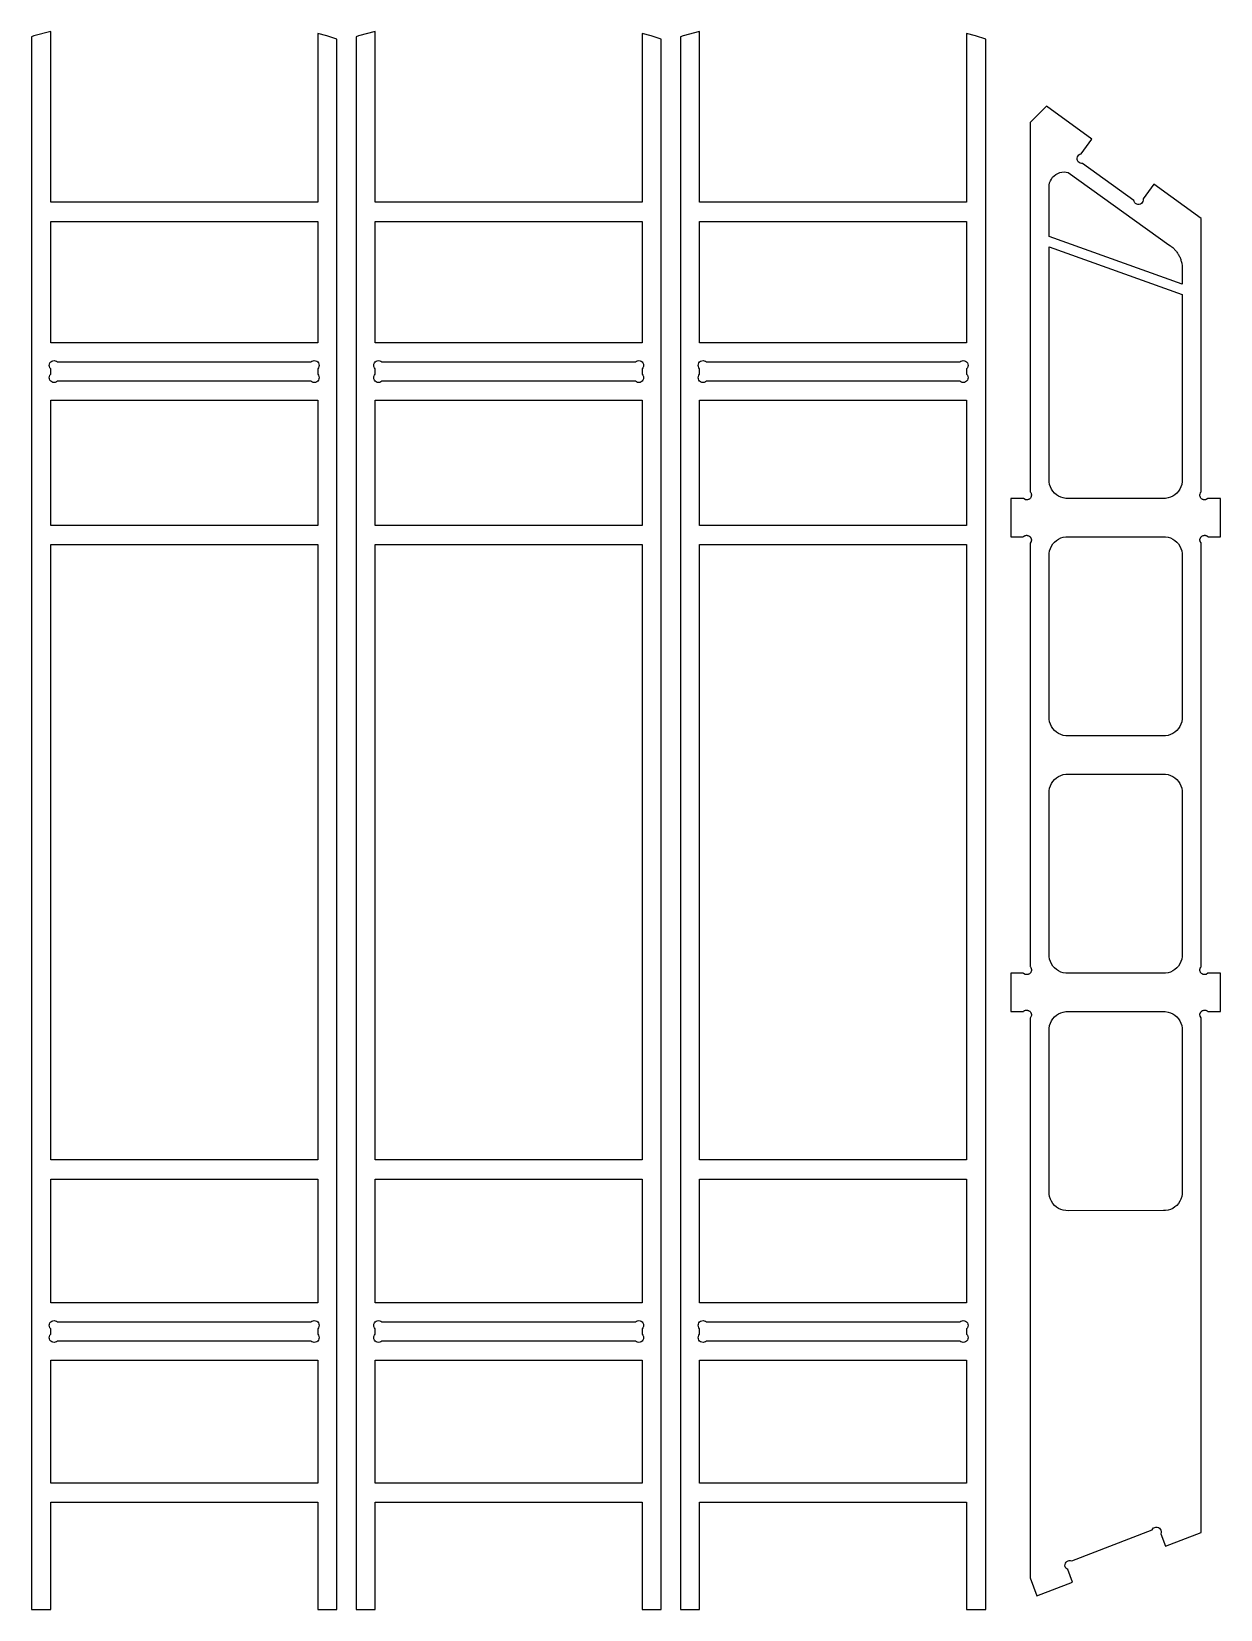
# Model space of a CAD drawing. Extents: x -3293 to 818, y -1259 to 2068.
# Drawn here: x -3291 to -2547, y 1081 to 2068 of the extents above; entities that cross this region are included whole.
import ezdxf

# ---------------------------------------------------------------- set-up
doc = ezdxf.new("R2010")
doc.units = 0
doc.layers.get('0').update_dxf_attribs({"linetype": 'CONTINUOUS'})
doc.layers.add('SECTIONCUTEDGES', color=18, linetype='CONTINUOUS')

msp = doc.modelspace()

# ---------------------------------------------------------------- linework, layer by layer
for points in [[(-3278.96, 1873.17), (-3278.96, 1949.04), (-3111.99, 1949.04), (-3111.99, 1873.17)], [(-3076.07, 1873.17), (-3076.07, 1949.04), (-2909.09, 1949.04), (-2909.09, 1873.17)]]:
    msp.add_lwpolyline(points, close=True)
at = {"layer": 'SECTIONCUTEDGES'}
for points in [[(-3290.94, 1081.17), (-3278.96, 1081.17), (-3278.96, 1148.19), (-3111.99, 1148.19), (-3111.99, 1081.17), (-3100.01, 1081.17), (-3100.01, 2062.94), (-3106.37, 2065.13), (-3111.99, 2066.61), (-3111.99, 1961.02), (-3278.96, 1961.02), (-3278.96, 2067.8), (-3289.41, 2065.03), (-3290.94, 2064.5)], [(-3088.04, 1081.17), (-3076.07, 1081.17), (-3076.07, 1148.19), (-2909.09, 1148.19), (-2909.09, 1081.17), (-2897.12, 1081.17), (-2897.12, 2062.94), (-2903.47, 2065.13), (-2909.09, 2066.61), (-2909.09, 1961.02), (-3076.07, 1961.02), (-3076.07, 2067.8), (-3086.44, 2065.05), (-3088.04, 2064.5)], [(-2885.15, 1081.17), (-2873.17, 1081.17), (-2873.17, 1148.19), (-2706.2, 1148.19), (-2706.2, 1081.17), (-2694.22, 1081.17), (-2694.22, 2062.94), (-2700.58, 2065.13), (-2706.2, 2066.61), (-2706.2, 1961.02), (-2873.17, 1961.02), (-2873.17, 2067.8), (-2883.39, 2065.1), (-2885.15, 2064.5)], [(-2662.27, 1089.68), (-2639.94, 1098.27), (-2642.95, 1106.07), (-2643.61, 1106.48), (-2644.15, 1107.04), (-2644.53, 1107.73), (-2644.71, 1108.49), (-2644.69, 1109.27), (-2644.47, 1110.02), (-2644.06, 1110.69), (-2643.5, 1111.23), (-2642.81, 1111.61), (-2642.05, 1111.79), (-2641.26, 1111.77), (-2640.51, 1111.55), (-2590.27, 1130.9), (-2589.86, 1131.57), (-2589.3, 1132.11), (-2588.61, 1132.48), (-2587.85, 1132.66), (-2587.07, 1132.64), (-2586.32, 1132.42), (-2585.65, 1132.02), (-2585.11, 1131.45), (-2584.73, 1130.76), (-2584.55, 1130), (-2584.57, 1129.22), (-2584.79, 1128.47), (-2581.79, 1120.67), (-2559.46, 1129.27), (-2559.46, 1450.78), (-2559.49, 1450.87), (-2559.57, 1451.05), (-2560.16, 1452.11), (-2560.27, 1452.4), (-2560.33, 1452.7), (-2560.35, 1453.01), (-2560.32, 1453.33), (-2560.28, 1453.55), (-2560.22, 1453.76), (-2560.15, 1453.97), (-2560.06, 1454.17), (-2559.96, 1454.37), (-2559.84, 1454.56), (-2559.72, 1454.73), (-2559.42, 1455.06), (-2559.26, 1455.21), (-2558.94, 1455.43), (-2558.66, 1455.6), (-2558.51, 1455.66), (-2558.2, 1455.78), (-2557.88, 1455.85), (-2557.55, 1455.9), (-2557.38, 1455.91), (-2557.06, 1455.89), (-2556.9, 1455.88), (-2556.58, 1455.81), (-2556.43, 1455.77), (-2556.13, 1455.65), (-2555.84, 1455.51), (-2555.57, 1455.33), (-2555.45, 1455.23), (-2555.32, 1455.07), (-2555.24, 1455.03), (-2547.49, 1455.02), (-2547.49, 1478.97), (-2555.26, 1478.96), (-2555.35, 1478.93), (-2556.51, 1478.29), (-2556.74, 1478.19), (-2556.98, 1478.13), (-2557.32, 1478.09), (-2557.63, 1478.1), (-2557.94, 1478.14), (-2558.24, 1478.22), (-2558.53, 1478.32), (-2558.81, 1478.46), (-2558.95, 1478.54), (-2559.3, 1478.81), (-2559.46, 1478.97), (-2559.71, 1479.24), (-2559.87, 1479.48), (-2560.02, 1479.73), (-2560.14, 1480), (-2560.23, 1480.28), (-2560.29, 1480.56), (-2560.33, 1480.85), (-2560.34, 1481.15), (-2560.32, 1481.44), (-2560.25, 1481.81), (-2560.15, 1482.14), (-2560.02, 1482.45), (-2559.9, 1482.68), (-2559.8, 1482.83), (-2559.58, 1483.06), (-2559.5, 1483.13), (-2559.47, 1747.72), (-2559.5, 1747.81), (-2559.62, 1748.04), (-2560.12, 1748.92), (-2560.24, 1749.2), (-2560.27, 1749.3), (-2560.34, 1749.6), (-2560.35, 1749.81), (-2560.32, 1750.23), (-2560.28, 1750.45), (-2560.22, 1750.66), (-2560.15, 1750.87), (-2560.06, 1751.07), (-2559.96, 1751.27), (-2559.85, 1751.46), (-2559.72, 1751.64), (-2559.47, 1751.93), (-2559.26, 1752.11), (-2559.08, 1752.25), (-2558.8, 1752.42), (-2558.66, 1752.5), (-2558.35, 1752.63), (-2558.04, 1752.72), (-2557.71, 1752.78), (-2557.39, 1752.81), (-2557.06, 1752.8), (-2556.9, 1752.78), (-2556.58, 1752.72), (-2556.28, 1752.62), (-2556.13, 1752.56), (-2555.84, 1752.41), (-2555.71, 1752.32), (-2555.43, 1752.11), (-2555.29, 1751.95), (-2555.24, 1751.93), (-2547.49, 1751.93), (-2547.49, 1775.87), (-2555.24, 1775.87), (-2555.38, 1775.82), (-2556.36, 1775.27), (-2556.59, 1775.15), (-2556.82, 1775.07), (-2557.24, 1774.99), (-2557.63, 1775), (-2557.79, 1775.02), (-2558.09, 1775.08), (-2558.39, 1775.17), (-2558.68, 1775.29), (-2558.95, 1775.44), (-2559.31, 1775.71), (-2559.47, 1775.87), (-2559.71, 1776.14), (-2559.88, 1776.38), (-2560.02, 1776.63), (-2560.14, 1776.9), (-2560.23, 1777.18), (-2560.29, 1777.47), (-2560.33, 1777.76), (-2560.34, 1778.05), (-2560.32, 1778.34), (-2560.27, 1778.63), (-2560.06, 1779.28), (-2559.9, 1779.58), (-2559.75, 1779.79), (-2559.58, 1779.97), (-2559.5, 1780.03), (-2559.47, 1780.09), (-2559.47, 1950.92), (-2589.11, 1972.4), (-2595.8, 1963.15), (-2595.78, 1962.37), (-2595.97, 1961.61), (-2596.34, 1960.92), (-2596.88, 1960.35), (-2597.54, 1959.94), (-2598.29, 1959.72), (-2599.07, 1959.7), (-2599.84, 1959.88), (-2600.52, 1960.25), (-2601.09, 1960.79), (-2601.5, 1961.46), (-2601.73, 1962.21), (-2633.66, 1985.34), (-2634.44, 1985.32), (-2635.2, 1985.5), (-2635.89, 1985.88), (-2636.46, 1986.42), (-2636.87, 1987.08), (-2637.09, 1987.83), (-2637.11, 1988.61), (-2636.93, 1989.38), (-2636.56, 1990.06), (-2636.02, 1990.63), (-2635.35, 1991.04), (-2634.6, 1991.27), (-2627.86, 2000.57), (-2656.28, 2021.16), (-2666.58, 2010.87), (-2666.57, 1780.11), (-2666.57, 1780.08), (-2666.51, 1780), (-2666.45, 1779.96), (-2666.26, 1779.76), (-2666.14, 1779.58), (-2665.95, 1779.2), (-2665.89, 1779.04), (-2665.77, 1778.63), (-2665.72, 1778.34), (-2665.7, 1778.05), (-2665.71, 1777.76), (-2665.75, 1777.47), (-2665.81, 1777.18), (-2665.9, 1776.9), (-2666.02, 1776.63), (-2666.16, 1776.38), (-2666.33, 1776.14), (-2666.52, 1775.92), (-2666.73, 1775.71), (-2667.09, 1775.44), (-2667.36, 1775.29), (-2667.65, 1775.17), (-2667.8, 1775.12), (-2668.1, 1775.04), (-2668.26, 1775.02), (-2668.57, 1774.99), (-2668.89, 1775), (-2669.3, 1775.09), (-2669.6, 1775.23), (-2670.63, 1775.8), (-2670.77, 1775.86), (-2678.55, 1775.87), (-2678.55, 1751.93), (-2670.79, 1751.93), (-2670.73, 1751.97), (-2670.64, 1752.08), (-2670.33, 1752.32), (-2670.2, 1752.41), (-2669.91, 1752.56), (-2669.61, 1752.67), (-2669.3, 1752.75), (-2669.14, 1752.78), (-2668.82, 1752.81), (-2668.49, 1752.8), (-2668.33, 1752.78), (-2668, 1752.72), (-2667.84, 1752.68), (-2667.53, 1752.57), (-2667.38, 1752.5), (-2667.1, 1752.34), (-2666.78, 1752.11), (-2666.62, 1751.96), (-2666.47, 1751.81), (-2666.32, 1751.64), (-2666.19, 1751.46), (-2666.08, 1751.27), (-2665.98, 1751.07), (-2665.89, 1750.87), (-2665.82, 1750.66), (-2665.76, 1750.45), (-2665.72, 1750.23), (-2665.69, 1750.01), (-2665.69, 1749.7), (-2665.72, 1749.5), (-2665.77, 1749.3), (-2665.88, 1749.01), (-2666.53, 1747.83), (-2666.57, 1747.7), (-2666.57, 1483.19), (-2666.54, 1483.14), (-2666.28, 1482.89), (-2666.1, 1482.6), (-2666.02, 1482.45), (-2665.89, 1482.14), (-2665.77, 1481.73), (-2665.72, 1481.44), (-2665.7, 1481.15), (-2665.71, 1480.85), (-2665.74, 1480.56), (-2665.81, 1480.28), (-2665.9, 1480), (-2666.02, 1479.73), (-2666.16, 1479.48), (-2666.33, 1479.24), (-2666.52, 1479.01), (-2666.73, 1478.81), (-2666.96, 1478.63), (-2667.23, 1478.46), (-2667.51, 1478.32), (-2667.65, 1478.27), (-2667.95, 1478.17), (-2668.25, 1478.11), (-2668.41, 1478.1), (-2668.8, 1478.09), (-2669.22, 1478.16), (-2669.53, 1478.28), (-2670.64, 1478.91), (-2670.78, 1478.96), (-2678.55, 1478.97), (-2678.55, 1455.02), (-2670.81, 1455.02), (-2670.7, 1455.09), (-2670.59, 1455.23), (-2670.33, 1455.42), (-2670.05, 1455.58), (-2669.76, 1455.71), (-2669.45, 1455.81), (-2669.14, 1455.88), (-2668.82, 1455.9), (-2668.65, 1455.9), (-2668.33, 1455.88), (-2668.16, 1455.85), (-2667.84, 1455.78), (-2667.53, 1455.66), (-2667.24, 1455.52), (-2666.96, 1455.34), (-2666.78, 1455.21), (-2666.57, 1455.02), (-2666.32, 1454.73), (-2666.19, 1454.56), (-2666.08, 1454.37), (-2665.98, 1454.17), (-2665.89, 1453.97), (-2665.82, 1453.76), (-2665.76, 1453.55), (-2665.72, 1453.33), (-2665.69, 1452.91), (-2665.69, 1452.8), (-2665.74, 1452.5), (-2665.83, 1452.2), (-2666.53, 1450.93), (-2666.57, 1450.8), (-2666.57, 1100.85)], [(-2654.6, 1939.6), (-2654.6, 1971.14), (-2654.57, 1971.8), (-2654.3, 1973.15), (-2653.85, 1974.41), (-2653.22, 1975.6), (-2652.42, 1976.69), (-2651.48, 1977.66), (-2650.41, 1978.47), (-2649.23, 1979.13), (-2647.97, 1979.61), (-2646.66, 1979.91), (-2645.32, 1980.02), (-2643.97, 1979.93), (-2642.65, 1979.65), (-2579.67, 1934.49), (-2578.78, 1933.89), (-2578.23, 1933.48), (-2577.79, 1933.12), (-2577.36, 1932.75), (-2576.94, 1932.36), (-2576.53, 1931.97), (-2576.14, 1931.55), (-2575.76, 1931.13), (-2575.39, 1930.7), (-2575.04, 1930.25), (-2574.7, 1929.79), (-2574.38, 1929.32), (-2574.07, 1928.85), (-2573.78, 1928.36), (-2573.5, 1927.86), (-2573.24, 1927.36), (-2572.99, 1926.84), (-2572.76, 1926.32), (-2572.55, 1925.8), (-2572.35, 1925.26), (-2572.17, 1924.72), (-2572.01, 1924.18), (-2571.87, 1923.63), (-2571.74, 1923.07), (-2571.63, 1922.51), (-2571.5, 1921.73), (-2571.45, 1921.33), (-2571.44, 1909.78)], [(-2873.17, 1873.17), (-2873.17, 1949.04), (-2706.2, 1949.04), (-2706.2, 1873.17)], [(-2653.17, 1781.73), (-2653.85, 1783.16), (-2654.31, 1784.67), (-2654.57, 1786.24), (-2654.59, 1787.14), (-2654.6, 1933.25), (-2571.44, 1903.43), (-2571.44, 1787.82), (-2571.47, 1786.39), (-2571.73, 1784.68), (-2572.2, 1783.16), (-2572.88, 1781.73), (-2573.74, 1780.4), (-2574.78, 1779.21), (-2575.97, 1778.17), (-2577.3, 1777.3), (-2578.73, 1776.63), (-2580.25, 1776.16), (-2581.89, 1775.9), (-2583.17, 1775.87), (-2642.65, 1775.87), (-2644.24, 1775.9), (-2645.8, 1776.16), (-2647.31, 1776.63), (-2648.75, 1777.3), (-2650.07, 1778.16), (-2651.27, 1779.2), (-2652.31, 1780.4)], [(-3279.74, 1852.12), (-3279.44, 1852.85), (-3278.96, 1853.47), (-3278.96, 1856.96), (-3279.44, 1857.58), (-3279.74, 1858.3), (-3279.84, 1859.08), (-3279.74, 1859.85), (-3279.44, 1860.58), (-3278.96, 1861.2), (-3278.34, 1861.68), (-3277.62, 1861.97), (-3276.84, 1862.08), (-3276.07, 1861.97), (-3275.34, 1861.68), (-3274.72, 1861.2), (-3116.23, 1861.2), (-3115.61, 1861.68), (-3114.88, 1861.97), (-3114.11, 1862.08), (-3113.33, 1861.97), (-3112.61, 1861.68), (-3111.99, 1861.2), (-3111.51, 1860.58), (-3111.21, 1859.85), (-3111.11, 1859.08), (-3111.21, 1858.3), (-3111.51, 1857.58), (-3111.99, 1856.96), (-3111.99, 1853.47), (-3111.51, 1852.85), (-3111.21, 1852.12), (-3111.11, 1851.35), (-3111.21, 1850.57), (-3111.51, 1849.85), (-3111.99, 1849.23), (-3112.61, 1848.75), (-3113.33, 1848.45), (-3114.11, 1848.35), (-3114.88, 1848.45), (-3115.61, 1848.75), (-3116.23, 1849.23), (-3274.72, 1849.23), (-3275.34, 1848.75), (-3276.07, 1848.45), (-3276.84, 1848.35), (-3277.62, 1848.45), (-3278.34, 1848.75), (-3278.96, 1849.23), (-3279.44, 1849.85), (-3279.74, 1850.57), (-3279.84, 1851.35)], [(-3076.84, 1850.57), (-3076.95, 1851.35), (-3076.84, 1852.12), (-3076.55, 1852.85), (-3076.07, 1853.47), (-3076.07, 1856.96), (-3076.55, 1857.58), (-3076.84, 1858.3), (-3076.95, 1859.08), (-3076.84, 1859.85), (-3076.55, 1860.58), (-3076.07, 1861.2), (-3075.45, 1861.68), (-3074.72, 1861.97), (-3073.95, 1862.08), (-3073.17, 1861.97), (-3072.45, 1861.68), (-3071.83, 1861.2), (-2913.33, 1861.2), (-2912.71, 1861.68), (-2911.99, 1861.97), (-2911.21, 1862.08), (-2910.44, 1861.97), (-2909.71, 1861.68), (-2909.09, 1861.2), (-2908.62, 1860.58), (-2908.32, 1859.85), (-2908.21, 1859.08), (-2908.32, 1858.3), (-2908.62, 1857.58), (-2909.09, 1856.96), (-2909.09, 1853.47), (-2908.62, 1852.85), (-2908.32, 1852.12), (-2908.21, 1851.35), (-2908.32, 1850.57), (-2908.62, 1849.85), (-2909.09, 1849.23), (-2909.71, 1848.75), (-2910.44, 1848.45), (-2911.21, 1848.35), (-2911.99, 1848.45), (-2912.71, 1848.75), (-2913.33, 1849.23), (-3071.83, 1849.23), (-3072.45, 1848.75), (-3073.17, 1848.45), (-3073.95, 1848.35), (-3074.72, 1848.45), (-3075.45, 1848.75), (-3076.07, 1849.23), (-3076.55, 1849.85)], [(-2873.95, 1850.57), (-2874.05, 1851.35), (-2873.95, 1852.12), (-2873.65, 1852.85), (-2873.17, 1853.47), (-2873.17, 1856.96), (-2873.65, 1857.58), (-2873.95, 1858.3), (-2874.05, 1859.08), (-2873.95, 1859.85), (-2873.65, 1860.58), (-2873.17, 1861.2), (-2872.55, 1861.68), (-2871.83, 1861.97), (-2871.05, 1862.08), (-2870.28, 1861.97), (-2869.56, 1861.68), (-2868.93, 1861.2), (-2710.44, 1861.2), (-2709.82, 1861.68), (-2709.09, 1861.97), (-2708.32, 1862.08), (-2707.54, 1861.97), (-2706.82, 1861.68), (-2706.2, 1861.2), (-2705.72, 1860.58), (-2705.42, 1859.85), (-2705.32, 1859.08), (-2705.42, 1858.3), (-2705.72, 1857.58), (-2706.2, 1856.96), (-2706.2, 1853.47), (-2705.72, 1852.85), (-2705.42, 1852.12), (-2705.32, 1851.35), (-2705.42, 1850.57), (-2705.72, 1849.85), (-2706.2, 1849.23), (-2706.82, 1848.75), (-2707.54, 1848.45), (-2708.32, 1848.35), (-2709.09, 1848.45), (-2709.82, 1848.75), (-2710.44, 1849.23), (-2868.93, 1849.23), (-2869.56, 1848.75), (-2870.28, 1848.45), (-2871.05, 1848.35), (-2871.83, 1848.45), (-2872.55, 1848.75), (-2873.17, 1849.23), (-2873.65, 1849.85)], [(-3278.96, 1758.96), (-3278.96, 1837.25), (-3111.99, 1837.25), (-3111.99, 1758.96)], [(-3076.07, 1758.96), (-3076.07, 1837.25), (-2909.09, 1837.25), (-2909.09, 1758.96)], [(-2873.17, 1758.96), (-2873.17, 1837.25), (-2706.2, 1837.25), (-2706.2, 1758.96)], [(-3278.96, 1362.22), (-3278.96, 1746.98), (-3111.99, 1746.98), (-3111.99, 1362.22)], [(-3076.07, 1362.22), (-3076.07, 1746.98), (-2909.09, 1746.98), (-2909.09, 1362.22)], [(-2873.17, 1362.22), (-2873.17, 1746.98), (-2706.2, 1746.98), (-2706.2, 1362.22)], [(-2653.84, 1634.71), (-2654.31, 1636.22), (-2654.57, 1637.86), (-2654.59, 1638.46), (-2654.6, 1740.2), (-2654.57, 1741.54), (-2654.32, 1743.12), (-2653.85, 1744.64), (-2653.18, 1746.07), (-2652.31, 1747.4), (-2651.27, 1748.6), (-2650.08, 1749.64), (-2648.75, 1750.5), (-2647.31, 1751.17), (-2645.8, 1751.64), (-2644.22, 1751.89), (-2642.65, 1751.93), (-2583.39, 1751.93), (-2581.93, 1751.9), (-2580.25, 1751.63), (-2578.73, 1751.16), (-2577.3, 1750.49), (-2575.97, 1749.62), (-2574.78, 1748.58), (-2573.74, 1747.39), (-2572.88, 1746.06), (-2572.2, 1744.63), (-2571.73, 1743.12), (-2571.47, 1741.5), (-2571.45, 1740.54), (-2571.44, 1639.14), (-2571.46, 1637.98), (-2571.73, 1636.22), (-2572.2, 1634.71), (-2572.87, 1633.28), (-2573.74, 1631.95), (-2574.78, 1630.76), (-2575.97, 1629.72), (-2577.3, 1628.85), (-2578.73, 1628.18), (-2580.24, 1627.71), (-2581.83, 1627.45), (-2642.65, 1627.42), (-2644.2, 1627.45), (-2645.8, 1627.71), (-2647.31, 1628.18), (-2648.74, 1628.85), (-2650.07, 1629.71), (-2651.27, 1630.75), (-2652.31, 1631.95), (-2653.17, 1633.27)], [(-2653.84, 1486.26), (-2654.31, 1487.77), (-2654.57, 1489.44), (-2654.6, 1490.92), (-2654.6, 1591.52), (-2654.58, 1593), (-2654.32, 1594.67), (-2653.85, 1596.19), (-2653.18, 1597.62), (-2652.31, 1598.95), (-2651.27, 1600.14), (-2650.08, 1601.18), (-2648.75, 1602.05), (-2647.31, 1602.72), (-2645.8, 1603.19), (-2644.2, 1603.44), (-2644.04, 1603.45), (-2583.39, 1603.47), (-2581.94, 1603.45), (-2580.25, 1603.18), (-2578.73, 1602.71), (-2577.3, 1602.04), (-2575.97, 1601.17), (-2574.78, 1600.13), (-2573.74, 1598.94), (-2572.88, 1597.61), (-2572.2, 1596.18), (-2571.73, 1594.67), (-2571.48, 1593.11), (-2571.44, 1591.64), (-2571.44, 1490.92), (-2571.47, 1489.37), (-2571.73, 1487.77), (-2572.2, 1486.26), (-2572.87, 1484.83), (-2573.74, 1483.5), (-2574.78, 1482.31), (-2575.97, 1481.27), (-2577.3, 1480.4), (-2578.73, 1479.73), (-2580.24, 1479.26), (-2581.81, 1479), (-2582.71, 1478.98), (-2642.88, 1478.97), (-2644.16, 1479), (-2645.8, 1479.26), (-2647.31, 1479.72), (-2648.74, 1480.4), (-2650.07, 1481.26), (-2651.27, 1482.3), (-2652.31, 1483.5), (-2653.17, 1484.82)], [(-2653.17, 1336.37), (-2653.84, 1337.81), (-2654.31, 1339.32), (-2654.56, 1340.88), (-2654.58, 1341.1), (-2654.6, 1443.07), (-2654.58, 1444.52), (-2654.31, 1446.22), (-2653.85, 1447.73), (-2653.18, 1449.17), (-2652.31, 1450.5), (-2651.27, 1451.69), (-2650.08, 1452.73), (-2648.75, 1453.6), (-2647.31, 1454.27), (-2645.8, 1454.74), (-2644.23, 1454.99), (-2642.88, 1455.02), (-2583.39, 1455.02), (-2582.04, 1455), (-2580.24, 1454.73), (-2578.73, 1454.26), (-2577.3, 1453.59), (-2575.97, 1452.72), (-2574.78, 1451.68), (-2573.74, 1450.49), (-2572.87, 1449.16), (-2572.2, 1447.73), (-2571.73, 1446.22), (-2571.47, 1444.56), (-2571.44, 1443.18), (-2571.44, 1342.47), (-2571.47, 1340.9), (-2571.73, 1339.32), (-2572.2, 1337.81), (-2572.87, 1336.38), (-2573.74, 1335.05), (-2574.78, 1333.85), (-2575.97, 1332.82), (-2577.3, 1331.95), (-2578.73, 1331.28), (-2580.24, 1330.81), (-2581.81, 1330.55), (-2583.16, 1330.52), (-2642.65, 1330.51), (-2644.16, 1330.54), (-2645.8, 1330.8), (-2647.31, 1331.27), (-2648.74, 1331.95), (-2650.07, 1332.81), (-2651.27, 1333.85), (-2652.3, 1335.04)], [(-3278.96, 1272.92), (-3278.96, 1350.25), (-3111.99, 1350.25), (-3111.99, 1272.92)], [(-3076.07, 1272.92), (-3076.07, 1350.25), (-2909.09, 1350.25), (-2909.09, 1272.92)], [(-2873.17, 1272.92), (-2873.17, 1350.25), (-2706.2, 1350.25), (-2706.2, 1272.92)], [(-3279.44, 1249.6), (-3279.74, 1250.32), (-3279.84, 1251.1), (-3279.74, 1251.88), (-3279.44, 1252.6), (-3278.96, 1253.22), (-3278.96, 1256.71), (-3279.44, 1257.33), (-3279.74, 1258.06), (-3279.84, 1258.83), (-3279.74, 1259.61), (-3279.44, 1260.33), (-3278.96, 1260.95), (-3278.34, 1261.43), (-3277.62, 1261.73), (-3276.84, 1261.83), (-3276.07, 1261.73), (-3275.34, 1261.43), (-3274.72, 1260.95), (-3116.23, 1260.95), (-3115.61, 1261.43), (-3114.88, 1261.73), (-3114.11, 1261.83), (-3113.33, 1261.73), (-3112.61, 1261.43), (-3111.99, 1260.95), (-3111.51, 1260.33), (-3111.21, 1259.61), (-3111.11, 1258.83), (-3111.21, 1258.06), (-3111.51, 1257.33), (-3111.99, 1256.71), (-3111.99, 1253.22), (-3111.51, 1252.6), (-3111.21, 1251.88), (-3111.11, 1251.1), (-3111.21, 1250.32), (-3111.51, 1249.6), (-3111.99, 1248.98), (-3112.61, 1248.5), (-3113.33, 1248.2), (-3114.11, 1248.1), (-3114.88, 1248.2), (-3115.61, 1248.5), (-3116.23, 1248.98), (-3274.72, 1248.98), (-3275.34, 1248.5), (-3276.07, 1248.2), (-3276.84, 1248.1), (-3277.62, 1248.2), (-3278.34, 1248.5), (-3278.96, 1248.98)], [(-3076.55, 1249.6), (-3076.84, 1250.32), (-3076.95, 1251.1), (-3076.84, 1251.88), (-3076.55, 1252.6), (-3076.07, 1253.22), (-3076.07, 1256.71), (-3076.55, 1257.33), (-3076.84, 1258.06), (-3076.95, 1258.83), (-3076.84, 1259.61), (-3076.55, 1260.33), (-3076.07, 1260.95), (-3075.45, 1261.43), (-3074.72, 1261.73), (-3073.95, 1261.83), (-3073.17, 1261.73), (-3072.45, 1261.43), (-3071.83, 1260.95), (-2913.33, 1260.95), (-2912.71, 1261.43), (-2911.99, 1261.73), (-2911.21, 1261.83), (-2910.44, 1261.73), (-2909.71, 1261.43), (-2909.09, 1260.95), (-2908.62, 1260.33), (-2908.32, 1259.61), (-2908.21, 1258.83), (-2908.32, 1258.06), (-2908.62, 1257.33), (-2909.09, 1256.71), (-2909.09, 1253.22), (-2908.62, 1252.6), (-2908.32, 1251.88), (-2908.21, 1251.1), (-2908.32, 1250.32), (-2908.62, 1249.6), (-2909.09, 1248.98), (-2909.71, 1248.5), (-2910.44, 1248.2), (-2911.21, 1248.1), (-2911.99, 1248.2), (-2912.71, 1248.5), (-2913.33, 1248.98), (-3071.83, 1248.98), (-3072.45, 1248.5), (-3073.17, 1248.2), (-3073.95, 1248.1), (-3074.72, 1248.2), (-3075.45, 1248.5), (-3076.07, 1248.98)], [(-2873.95, 1251.88), (-2873.65, 1252.6), (-2873.17, 1253.22), (-2873.17, 1256.71), (-2873.65, 1257.33), (-2873.95, 1258.06), (-2874.05, 1258.83), (-2873.95, 1259.61), (-2873.65, 1260.33), (-2873.17, 1260.95), (-2872.55, 1261.43), (-2871.83, 1261.73), (-2871.05, 1261.83), (-2870.28, 1261.73), (-2869.56, 1261.43), (-2868.93, 1260.95), (-2710.44, 1260.95), (-2709.82, 1261.43), (-2709.09, 1261.73), (-2708.32, 1261.83), (-2707.54, 1261.73), (-2706.82, 1261.43), (-2706.2, 1260.95), (-2705.72, 1260.33), (-2705.42, 1259.61), (-2705.32, 1258.83), (-2705.42, 1258.06), (-2705.72, 1257.33), (-2706.2, 1256.71), (-2706.2, 1253.22), (-2705.72, 1252.6), (-2705.42, 1251.88), (-2705.32, 1251.1), (-2705.42, 1250.32), (-2705.72, 1249.6), (-2706.2, 1248.98), (-2706.82, 1248.5), (-2707.54, 1248.2), (-2708.32, 1248.1), (-2709.09, 1248.2), (-2709.82, 1248.5), (-2710.44, 1248.98), (-2868.93, 1248.98), (-2869.56, 1248.5), (-2870.28, 1248.2), (-2871.05, 1248.1), (-2871.83, 1248.2), (-2872.55, 1248.5), (-2873.17, 1248.98), (-2873.65, 1249.6), (-2873.95, 1250.32), (-2874.05, 1251.1)], [(-3278.96, 1160.16), (-3278.96, 1237.01), (-3111.99, 1237.01), (-3111.99, 1160.16)], [(-3076.07, 1160.16), (-3076.07, 1237.01), (-2909.09, 1237.01), (-2909.09, 1160.16)], [(-2873.17, 1160.16), (-2873.17, 1237.01), (-2706.2, 1237.01), (-2706.2, 1160.16)]]:
    msp.add_lwpolyline(points, close=True, dxfattribs=at)

doc.saveas('drawing.dxf')
